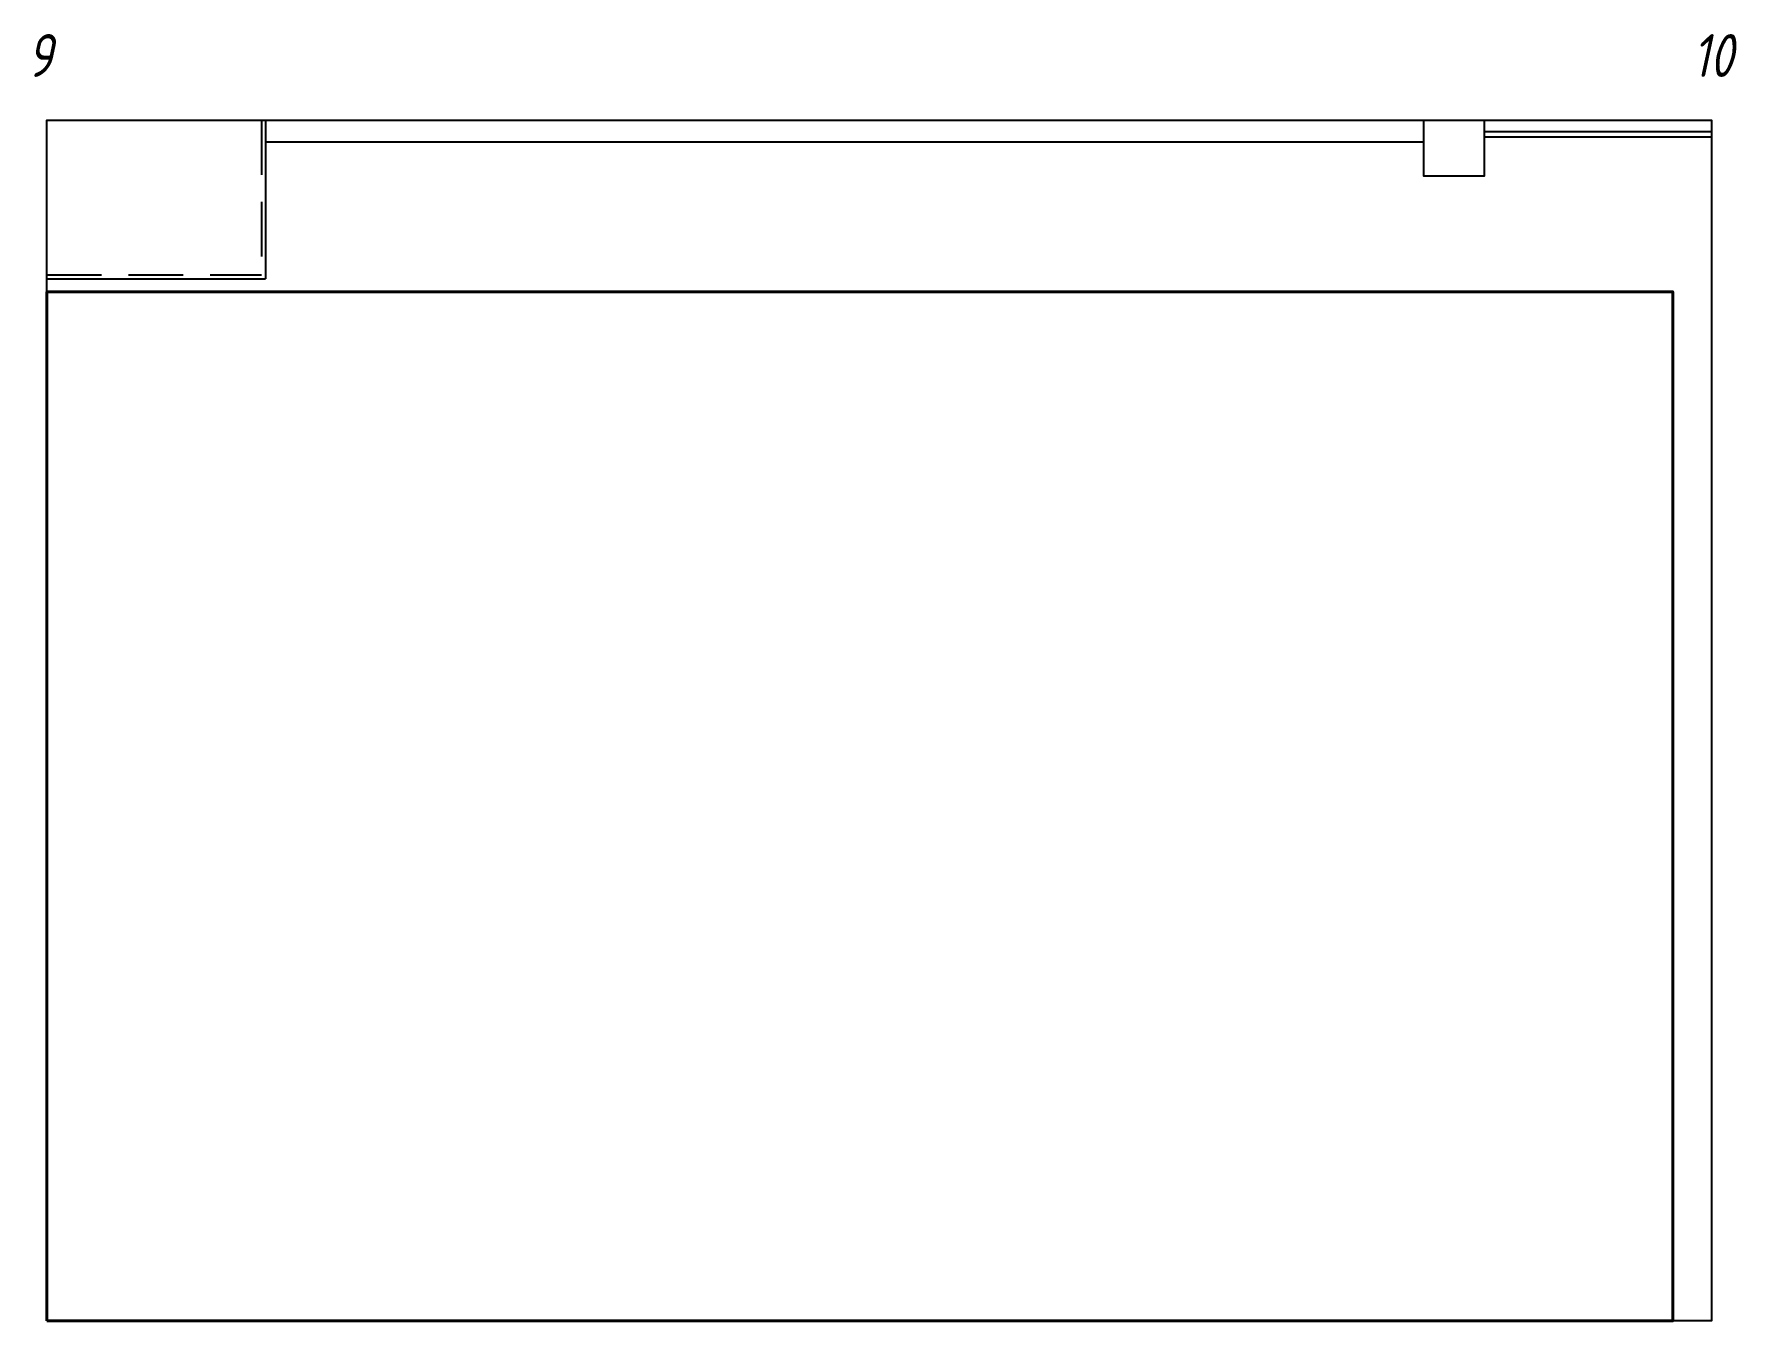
# Model space of a CAD drawing. Header units: millimetres. Extents: x -30 to 3939, y 0 to 3001.
import ezdxf
from ezdxf.enums import TextEntityAlignment as Align

# ---------------------------------------------------------------- set-up
doc = ezdxf.new("R2010")
doc.units = ezdxf.units.MM
doc.linetypes.add('DASHED', pattern=[19.05, 12.7, -6.35])
for name, color, linetype in [('01 Черновое', 7, 'Continuous'), ('03 Потолок', 5, 'Continuous'), ('04 Мебель', 5, 'Continuous')]:
    doc.layers.add(name, color=color, linetype=linetype)
doc.styles.add('ГОСТ-ISOCPEUR', font='isocpeui.ttf', dxfattribs={"width": 0.8})

msp = doc.modelspace()

# ---------------------------------------------------------------- linework, layer by layer
at = {"layer": '01 Черновое'}
msp.add_lwpolyline([(0, 0), (0, 2800), (3880, 2800), (3880, 0)], close=True, dxfattribs=at)
at = {"layer": '03 Потолок', "color": 7, "linetype": 'DASHED', "ltscale": 10}
for p in [(500.5, 2800), (0, 2439.5)]:
    msp.add_line(p, (500.5, 2439.5), dxfattribs=at)
at = {"layer": '03 Потолок', "color": 7, "lineweight": -2}
for p, q in [((510, 2800), (510, 2430)), ((510, 2750), (3210, 2750)), ((3880, 2773), (3350, 2773)), ((3880, 2760.5), (3350, 2760.5)), ((0, 2430), (510, 2430))]:
    msp.add_line(p, q, dxfattribs=at)
msp.add_lwpolyline([(3210, 2800), (3350, 2800), (3350, 2670), (3210, 2670)], close=True, dxfattribs=at)
at = {"layer": '04 Мебель', "lineweight": 40, "flags": 128}
msp.add_lwpolyline([(0, 0), (0, 2400), (3790, 2400), (3790, 0)], close=True, dxfattribs=at)

# ---------------------------------------------------------------- texts
at = {"layer": '01 Черновое', "style": 'ГОСТ-ISOCPEUR', "width": 0.8}
for s, p in [('9', (-16.4, 2951.1)), ('10', (3883.3, 2951.1))]:
    msp.add_text(s, height=100, dxfattribs=at).set_placement(p, align=Align.MIDDLE)

doc.saveas('drawing.dxf')
